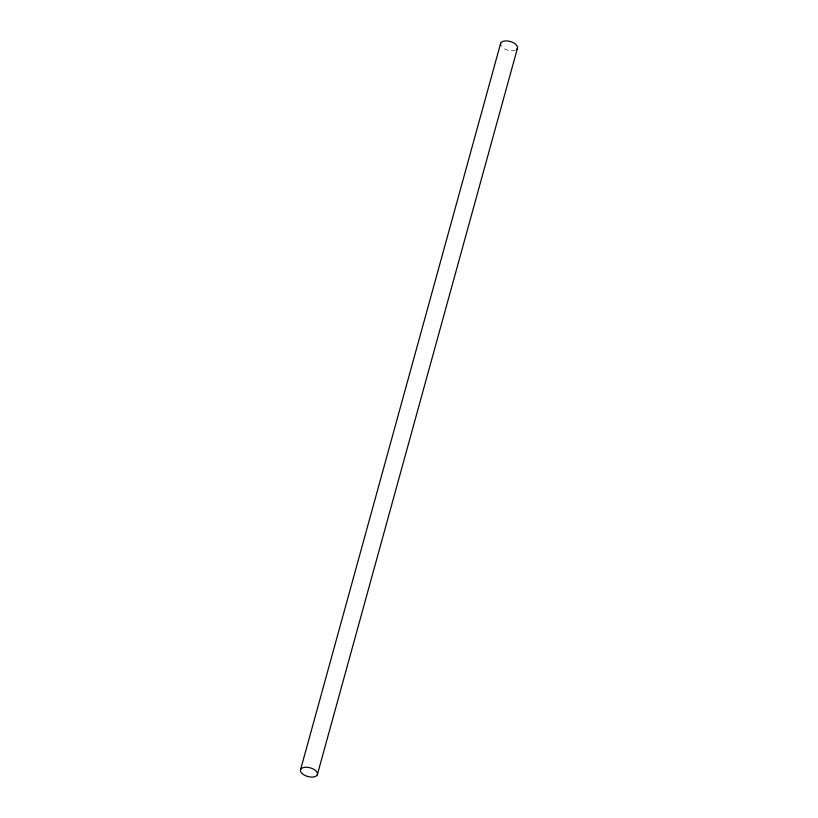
<?xml version="1.0" encoding="UTF-8"?>
<svg xmlns="http://www.w3.org/2000/svg" width="818" height="818" viewBox="0 0 818 818"><rect width="100%" height="100%" fill="white"/><g stroke="black" fill="none" stroke-linecap="round" stroke-linejoin="round"><path stroke-width="0.61" stroke-dasharray="4.09 3.07" d="M515.34 50.205A8.783 4.509 15.4 0 1 501.833 46.882"/><path stroke-width="1.23" d="M300.615 769.513L500.688 43.17M317.312 774.83A8.783 4.509 15.4 0 0 306.392 767.243A8.783 4.509 15.4 0 0 303.192 774.441A8.783 4.509 15.4 0 0 317.312 774.83L517.385 48.487M500.882 45.603A8.783 4.509 15.4 0 1 509.767 41.36A8.783 4.509 15.4 0 1 516.618 49.469"/></g></svg>
